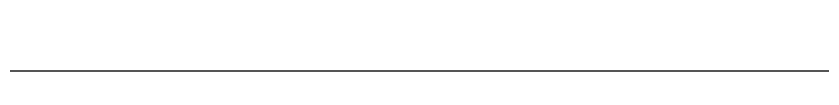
# Model space of a CAD drawing. Header units: inches. Extents: x -55157 to -7160, y -122257 to -52101.
# Drawn here: x -24396 to -20336, y -101594 to -101411 of the extents above; entities that cross this region are included whole.
import ezdxf
from ezdxf.enums import TextEntityAlignment as Align

# ---------------------------------------------------------------- set-up
doc = ezdxf.new("R2010")
doc.units = ezdxf.units.IN
doc.header["$LTSCALE"] = 50
doc.header["$MEASUREMENT"] = 0
doc.layers.add('FORM(YOURNAME)-1', color=1, linetype='Continuous')
doc.layers.add('FORM(YOURNAME)-11', color=1, linetype='Continuous')
doc.styles.add('YOURNAME', font='HY울릉도M.TTF')

# ---------------------------------------------------------------- blocks, each defined once
blk = doc.blocks.new('FORM-ELEVATION')
at = {"layer": 'FORM(YOURNAME)-11', "color": 250}
blk.add_lwpolyline([(-11309, -22692), (72691, -22692), (72691, 36708), (-11309, 36708)], close=True, dxfattribs=at)
at = {"layer": 'FORM(YOURNAME)-11', "color": 3, "style": 'YOURNAME'}
for tag, height, p in [('1', 450, (71041, -1219)), ('2', 450, (71041, -1863)), ('3', 450, (71041, -3150)), ('4', 450, (71041, -5081)), ('5', 515, (71041, -7398)), ('6', 515, (71041, -9650)), ('7', 515, (71041, -11903)), ('8', 515, (71041, -14155)), ('9', 515, (71041, -16408)), ('10', 515, (66791, -18596)), ('11', 515, (71041, -18660)), ('12', 515, (66791, -20848)), ('13', 515, (71041, -20848))]:
    blk.add_attdef(tag, text='', height=height, dxfattribs=at).set_placement(p, align=Align.MIDDLE_RIGHT)

msp = doc.modelspace()

# ---------------------------------------------------------------- block references
at = {"layer": 'FORM(YOURNAME)-1', "xscale": 0.2500000000000001, "yscale": 0.2500000000000001, "zscale": 0.2500000000000001}
msp.add_blockref('FORM-ELEVATION', (-30330.324, -95920.999), dxfattribs=at)

doc.saveas('drawing.dxf')
